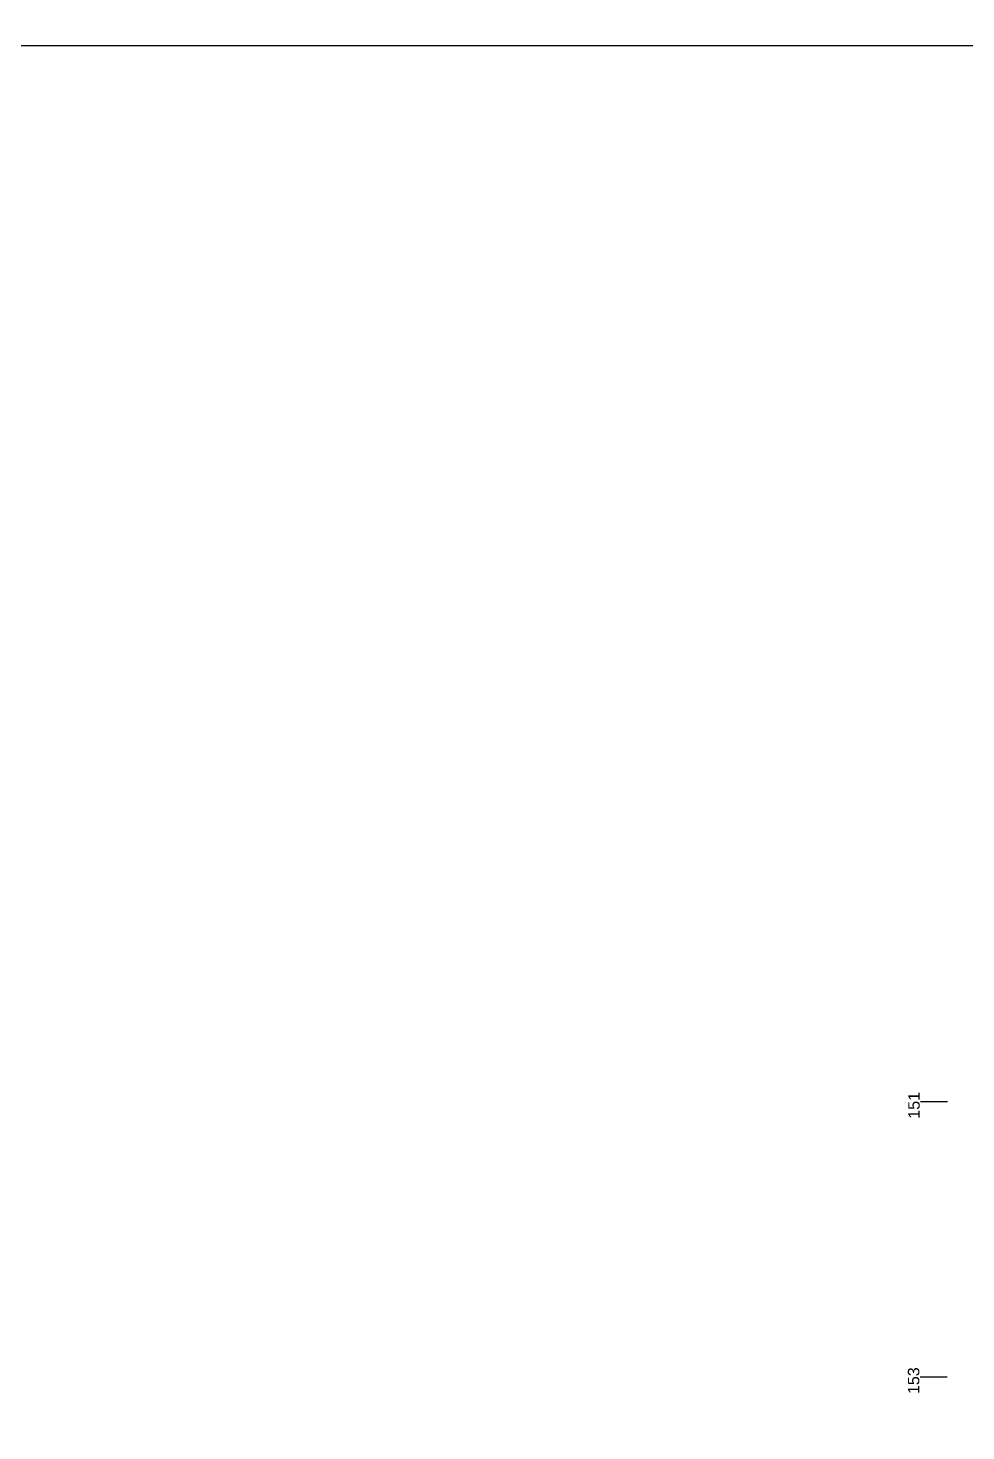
# Model space of a CAD drawing. Header units: metres. Extents: x -1 to 148, y -1 to 108.
# Drawn here: x 79.8 to 104.31, y 71.05 to 107.71 of the extents above; entities that cross this region are included whole.
import ezdxf

# ---------------------------------------------------------------- set-up
doc = ezdxf.new("R2010")
doc.units = ezdxf.units.M
doc.header["$MEASUREMENT"] = 0
for name, color, linetype in [('BEMASZUNG', 8, 'CONTINUOUS'), ('Unchanged', 8, 'CONTINUOUS'), ('Unchanged Layer Off', 2, 'CONTINUOUS')]:
    doc.layers.add(name, color=color, linetype=linetype)
doc.styles.add('ARIAL', font='arial.ttf')
doc.dimstyles.new('Meter_Bem', dxfattribs={"dimtxt": 0.35, "dimasz": 0.015, "dimexe": 0, "dimexo": 0.1, "dimgap": 0.05, "dimtad": 1, "dimzin": 0, "dimdsep": 46, "dimtxsty": 'ARIAL', "dimblk1": 'mass1', "dimblk2": 'mass2', "dimsah": 1, "dimcen": 0.125, "dimse1": 1, "dimse2": 1, "dimclrd": 256, "dimclre": 1, "dimclrt": 256, "dimazin": 0, "dimtp": 102033525.0, "dimtm": 1, "dimtfac": 1, "dimtix": 1, "dimtmove": 2, "dimatfit": 3, "dimldrblk": 'mass2', "dimfxl": 1, "dimtolj": 1, "dimtzin": 0, "dimlwd": -1, "dimarcsym": 0})

# ---------------------------------------------------------------- blocks, each defined once
blk = doc.blocks.new('mass1')
at = {"layer": 'Unchanged'}
for p, q in [((0, 25.5), (0, -12.75)), ((-5, -5), (5, 5)), ((-5, 0), (5, 0))]:
    blk.add_line(p, q, dxfattribs=at)
blk = doc.blocks.new('mass2')
at = {"layer": 'Unchanged'}
for p, q in [((5, 5), (-5, -5)), ((5, 0), (-5, 0)), ((0, -25.5), (0, 12.75))]:
    blk.add_line(p, q, dxfattribs=at)
blk = doc.blocks.new('*D29')
at = {"layer": 'BEMASZUNG', "transparency": 16777216}
blk.add_line((0.955, 107.255), (147.913, 107.255), dxfattribs=at)
at = {"layer": 'BEMASZUNG', "transparency": 16777216, "xscale": 0.015, "yscale": 0.015, "zscale": 0.015, "rotation": 180}
blk.add_blockref('mass1', (0.94, 107.255), dxfattribs=at)
at = {"layer": 'BEMASZUNG', "transparency": 16777216, "xscale": 0.015, "yscale": 0.015, "zscale": 0.015}
blk.add_blockref('mass2', (147.928, 107.255), dxfattribs=at)
at = {"layer": 'BEMASZUNG', "transparency": 16777216, "insert": (74.434, 107.483), "char_height": 0.35, "attachment_point": 5, "style": 'ARIAL'}
blk.add_mtext('\\A1;146.99', dxfattribs=at)

msp = doc.modelspace()

# ---------------------------------------------------------------- linework, layer by layer
at = {"layer": 'Unchanged Layer Off', "ltscale": 0.025}
for p, q in [((103.123, 79.659), (103.823, 79.659)), ((103.115, 72.463), (103.815, 72.463))]:
    msp.add_line(p, q, dxfattribs=at)

# ---------------------------------------------------------------- texts
at = {"layer": 'Unchanged Layer Off', "linetype": 'Continuous', "char_height": 0.3, "width": 1.4607, "attachment_point": 1, "rotation": 90, "style": 'ARIAL'}
for s, insert in [('151', (102.798, 79.206)), ('153', (102.789, 72.01))]:
    msp.add_mtext(s, dxfattribs=dict(at, insert=insert))

# ---------------------------------------------------------------- dimensions: what is measured, and where the dimension line sits
at = {"layer": 'BEMASZUNG'}
dim = msp.add_linear_dim(base=(147.928, 107.255), p1=(0.94, 71.045), p2=(147.928, 78.566), dimstyle='Meter_Bem', dxfattribs=at)
dim.commit()
dim.dimension.update_dxf_attribs({"geometry": '*D29', "text_midpoint": (74.434, 107.483)})

doc.saveas('drawing.dxf')
